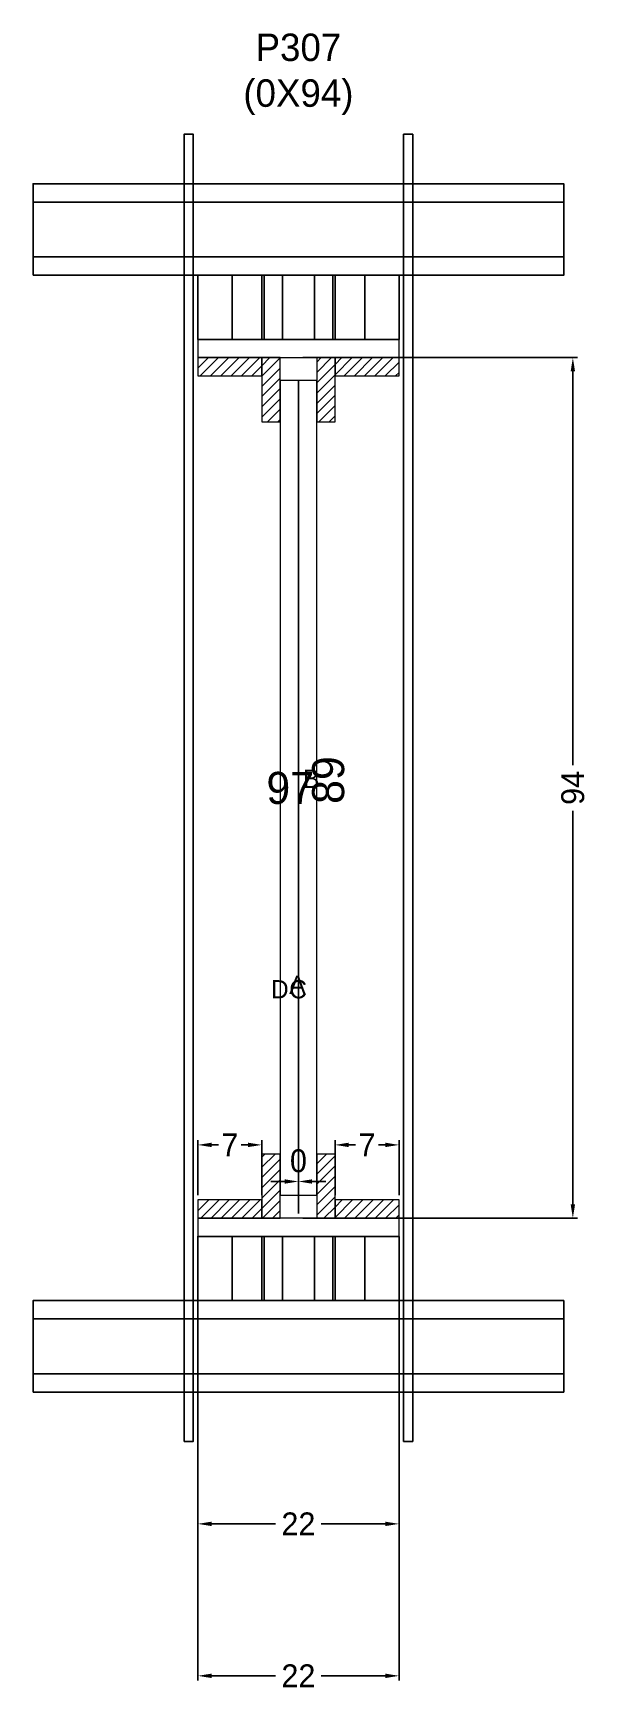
# Model space of a CAD drawing. Header units: centimetres. Extents: x -58 to 63, y -57 to 305.
import ezdxf

# ---------------------------------------------------------------- set-up
doc = ezdxf.new("R2010")
doc.units = ezdxf.units.CM
for name, color, linetype in [('CHAPA', 140, 'Continuous'), ('COTA', 241, 'Continuous'), ('Hachura', 251, 'Continuous'), ('Madeira', 30, 'Continuous'), ('NOMENCLATURA', 7, 'Continuous'), ('Painéis', 200, 'Continuous'), ('Perfil Metálico', 150, 'Continuous'), ('SARRAFO', 251, 'Continuous'), ('TEXTO_GERAL', 7, 'Continuous')]:
    doc.layers.add(name, color=color, linetype=linetype)
doc.dimstyles.new('cotax2', dxfattribs={"dimtxt": 2.5, "dimasz": 1.5, "dimexe": 0.5, "dimexo": 0.5, "dimgap": 0.5, "dimtad": 1, "dimcen": 2.5, "dimazin": 3, "dimtfac": 1, "dimtmove": 0, "dimatfit": 3})
pattern_1 = [(45, (0, 0), (-1.122532, 1.122532), [])]

# ---------------------------------------------------------------- blocks, each defined once
blk = doc.blocks.new('_CLOSEDFILLED')
at = {"color": 0, "linetype": 'BYBLOCK'}
blk.add_solid([(-1, 0.16), (0, 0), (-1, -0.16)], dxfattribs=at)
blk = doc.blocks.new('*D1')
for p, q in [((-22, 41), (-22, -55)), ((22, 41), (22, -55)), ((-19, -54), (-5, -54)), ((5, -54), (19, -54))]:
    blk.add_line(p, q)
at = {"layer": 'Defpoints'}
for p in [(-22, 42), (22, 42), (-22, -54)]:
    blk.add_point(p, dxfattribs=at)
at = {"layer": 'COTA', "xscale": 3, "yscale": 3, "rotation": 180}
blk.add_blockref('_CLOSEDFILLED', (-22, -54), dxfattribs=at)
at = {"layer": 'COTA', "xscale": 3, "yscale": 3}
blk.add_blockref('_CLOSEDFILLED', (22, -54), dxfattribs=at)
at = {"layer": 'COTA', "insert": (0, -54), "char_height": 5, "attachment_point": 5}
blk.add_mtext('22', dxfattribs=at)
blk = doc.blocks.new('*D2')
for p, q in [((0, 47), (0, 55)), ((0, 47), (0, 55)), ((-3, 54), (-6, 54)), ((0, 54), (0, 54)), ((3, 54), (6, 54))]:
    blk.add_line(p, q)
at = {"layer": 'Defpoints'}
for p in [(0, 54), (0, 46), (0, 46)]:
    blk.add_point(p, dxfattribs=at)
at = {"layer": 'COTA', "xscale": 3, "yscale": 3}
blk.add_blockref('_CLOSEDFILLED', (0, 54), dxfattribs=at)
at = {"layer": 'COTA', "xscale": 3, "yscale": 3, "rotation": 180}
blk.add_blockref('_CLOSEDFILLED', (0, 54), dxfattribs=at)
at = {"layer": 'COTA', "insert": (0, 58.5), "char_height": 5, "attachment_point": 5}
blk.add_mtext('0', dxfattribs=at)
blk = doc.blocks.new('*D3')
for p, q in [((1, 234), (61, 234)), ((60, 145), (60, 231)), ((60, 49), (60, 135)), ((1, 46), (61, 46))]:
    blk.add_line(p, q)
at = {"layer": 'Defpoints'}
for p in [(0, 234), (0, 46), (60, 46)]:
    blk.add_point(p, dxfattribs=at)
at = {"layer": 'COTA', "xscale": 3, "yscale": 3}
for p, rotation in [((60, 234), 90), ((60, 46), -90.00000000000001)]:
    blk.add_blockref('_CLOSEDFILLED', p, dxfattribs=dict(at, rotation=rotation))
at = {"layer": 'COTA', "insert": (60, 140), "char_height": 5, "attachment_point": 5, "rotation": 90}
blk.add_mtext('94', dxfattribs=at)
blk = doc.blocks.new('*D4')
for p, q in [((-22, 51), (-22, 63)), ((-19, 62), (-17.5, 62)), ((-12.5, 62), (-11, 62)), ((-8, 51), (-8, 63))]:
    blk.add_line(p, q)
at = {"layer": 'Defpoints'}
for p in [(-22, 62), (-22, 50), (-8, 50)]:
    blk.add_point(p, dxfattribs=at)
at = {"layer": 'COTA', "xscale": 3, "yscale": 3, "rotation": 180}
blk.add_blockref('_CLOSEDFILLED', (-22, 62), dxfattribs=at)
at = {"layer": 'COTA', "xscale": 3, "yscale": 3}
blk.add_blockref('_CLOSEDFILLED', (-8, 62), dxfattribs=at)
at = {"layer": 'COTA', "insert": (-15, 62), "char_height": 5, "attachment_point": 5}
blk.add_mtext('7', dxfattribs=at)
blk = doc.blocks.new('*D5')
for p, q in [((8, 51), (8, 63)), ((11, 62), (12.5, 62)), ((17.5, 62), (19, 62)), ((22, 51), (22, 63))]:
    blk.add_line(p, q)
at = {"layer": 'Defpoints'}
for p in [(8, 62), (8, 50), (22, 50)]:
    blk.add_point(p, dxfattribs=at)
at = {"layer": 'COTA', "xscale": 3, "yscale": 3, "rotation": 180}
blk.add_blockref('_CLOSEDFILLED', (8, 62), dxfattribs=at)
at = {"layer": 'COTA', "xscale": 3, "yscale": 3}
blk.add_blockref('_CLOSEDFILLED', (22, 62), dxfattribs=at)
at = {"layer": 'COTA', "insert": (15, 62), "char_height": 5, "attachment_point": 5}
blk.add_mtext('7', dxfattribs=at)
blk = doc.blocks.new('*D6')
for p, q in [((-22, 8.2), (-22, -21.8)), ((22, 8.2), (22, -21.8)), ((-19, -20.8), (-5, -20.8)), ((5, -20.8), (19, -20.8))]:
    blk.add_line(p, q)
at = {"layer": 'Defpoints'}
for p in [(-22, 9.2), (22, 9.2), (-22, -20.8)]:
    blk.add_point(p, dxfattribs=at)
at = {"layer": 'COTA', "xscale": 3, "yscale": 3, "rotation": 180}
blk.add_blockref('_CLOSEDFILLED', (-22, -20.8), dxfattribs=at)
at = {"layer": 'COTA', "xscale": 3, "yscale": 3}
blk.add_blockref('_CLOSEDFILLED', (22, -20.8), dxfattribs=at)
at = {"layer": 'COTA', "insert": (0, -20.8), "char_height": 5, "attachment_point": 5}
blk.add_mtext('22', dxfattribs=at)

msp = doc.modelspace()

# ---------------------------------------------------------------- hatches: boundary and pattern name
at = {"layer": 'Hachura'}
h = msp.add_hatch(dxfattribs=at)
h.set_pattern_fill('ANSI31')
h.set_pattern_definition(pattern_1)
h.paths.add_polyline_path([(-22, 230), (-8, 230), (-8, 234), (-22, 234)])
h = msp.add_hatch(dxfattribs=at)
h.set_pattern_fill('ANSI31')
h.set_pattern_definition(pattern_1)
h.paths.add_polyline_path([(-8, 220), (-4, 220), (-4, 234), (-8, 234)])
h = msp.add_hatch(dxfattribs=at)
h.set_pattern_fill('ANSI31')
h.set_pattern_definition(pattern_1)
h.paths.add_polyline_path([(4, 220), (8, 220), (8, 234), (4, 234)])
h = msp.add_hatch(dxfattribs=at)
h.set_pattern_fill('ANSI31')
h.set_pattern_definition(pattern_1)
h.paths.add_polyline_path([(8, 230), (22, 230), (22, 234), (8, 234)])
h = msp.add_hatch(dxfattribs=at)
h.set_pattern_fill('ANSI31')
h.set_pattern_definition(pattern_1)
h.paths.add_polyline_path([(-8, 46), (-4, 46), (-4, 60), (-8, 60)])
h = msp.add_hatch(dxfattribs=at)
h.set_pattern_fill('ANSI31')
h.set_pattern_definition(pattern_1)
h.paths.add_polyline_path([(4, 46), (8, 46), (8, 60), (4, 60)])
h = msp.add_hatch(dxfattribs=at)
h.set_pattern_fill('ANSI31')
h.set_pattern_definition(pattern_1)
h.paths.add_polyline_path([(-22, 46), (-8, 46), (-8, 50), (-22, 50)])
h = msp.add_hatch(dxfattribs=at)
h.set_pattern_fill('ANSI31')
h.set_pattern_definition(pattern_1)
h.paths.add_polyline_path([(8, 46), (22, 46), (22, 50), (8, 50)])

# ---------------------------------------------------------------- linework, layer by layer
at = {"layer": 'CHAPA', "lineweight": 18}
for points in [[(-22, 234), (22, 234), (22, 238), (-22, 238)], [(-22, 234), (22, 234), (22, 238), (-22, 238)], [(-4, 51), (0, 51), (0, 229), (-4, 229)], [(-4, 51), (0, 51), (0, 229), (-4, 229)], [(0, 51), (4, 51), (4, 229), (0, 229)], [(0, 51), (4, 51), (4, 229), (0, 229)], [(-22, 42), (22, 42), (22, 46), (-22, 46)], [(-22, 42), (22, 42), (22, 46), (-22, 46)]]:
    msp.add_lwpolyline(points, close=True, dxfattribs=at)
at = {"layer": 'Hachura'}
for points in [[(-25, -2.8), (-23, -2.8), (-23, 282.8), (-25, 282.8)], [(23, -2.8), (25, -2.8), (25, 282.8), (23, 282.8)]]:
    msp.add_lwpolyline(points, close=True, dxfattribs=at)
at = {"layer": 'Madeira', "color": 126}
for points in [[(-22, 238), (22, 238), (22, 252), (-22, 252)], [(-22, 238), (-8, 238), (-8, 252), (-22, 252)], [(-14.5, 238), (-7.5, 238), (-7.5, 252), (-14.5, 252)], [(-3.5, 238), (3.5, 238), (3.5, 252), (-3.5, 252)], [(7.5, 238), (14.5, 238), (14.5, 252), (7.5, 252)], [(8, 238), (22, 238), (22, 252), (8, 252)], [(-22, 28), (22, 28), (22, 42), (-22, 42)], [(-22, 28), (-8, 28), (-8, 42), (-22, 42)], [(-14.5, 28), (-7.5, 28), (-7.5, 42), (-14.5, 42)], [(-3.5, 28), (3.5, 28), (3.5, 42), (-3.5, 42)], [(7.5, 28), (14.5, 28), (14.5, 42), (7.5, 42)], [(8, 28), (22, 28), (22, 42), (8, 42)]]:
    msp.add_lwpolyline(points, close=True, dxfattribs=at)
at = {"layer": 'Painéis'}
msp.add_lwpolyline([(0, 51), (0, 51), (0, 229), (0, 229)], close=True, dxfattribs=at)
at = {"layer": 'Perfil Metálico', "color": 224}
for points in [[(-58, 252), (58, 252), (58, 272), (-58, 272)], [(-58, 256), (58, 256), (58, 268), (-58, 268)], [(-58, 8), (58, 8), (58, 28), (-58, 28)], [(-58, 12), (58, 12), (58, 24), (-58, 24)]]:
    msp.add_lwpolyline(points, close=True, dxfattribs=at)
at = {"layer": 'SARRAFO', "color": 251, "lineweight": 13}
for points in [[(-22, 230), (-8, 230), (-8, 234), (-22, 234)], [(-8, 220), (-4, 220), (-4, 234), (-8, 234)], [(4, 220), (8, 220), (8, 234), (4, 234)], [(8, 230), (22, 230), (22, 234), (8, 234)], [(-8, 46), (-4, 46), (-4, 60), (-8, 60)], [(4, 46), (8, 46), (8, 60), (4, 60)], [(-22, 46), (-8, 46), (-8, 50), (-22, 50)], [(8, 46), (22, 46), (22, 50), (8, 50)]]:
    msp.add_lwpolyline(points, close=True, dxfattribs=at)

# ---------------------------------------------------------------- texts
at = {"layer": 'COTA'}
msp.add_text('89', height=7, rotation=90, dxfattribs=at).set_placement((10, 136.5))
msp.add_text('97', height=7, dxfattribs=at).set_placement((-7, 136.5))
at = {"layer": 'NOMENCLATURA', "insert": (0, 287), "char_height": 6, "attachment_point": 8}
msp.add_mtext('P307\\P(0X94)', dxfattribs=at)
at = {"layer": 'TEXTO_GERAL'}
for s, p in [('B', (1, 140)), ('D', (-6, 94)), ('A', (-2, 95)), ('C', (-2, 94))]:
    msp.add_text(s, height=4, dxfattribs=at).set_placement(p)

# ---------------------------------------------------------------- dimensions: what is measured, and where the dimension line sits
at = {"layer": 'COTA'}
dim = msp.add_linear_dim(base=(60, 46), p1=(0, 46), p2=(0, 234), angle=90, dimstyle='cotax2', dxfattribs=at)
dim.commit()
dim.dimension.update_dxf_attribs({"geometry": '*D3', "text_midpoint": (60, 140)})
for base, p1, p2, picture, middle in [((-22, 62), (-22, 50), (-8, 50), '*D4', (-15, 62)), ((8, 62), (8, 50), (22, 50), '*D5', (15, 62)), ((0, 54), (0, 46), (0, 46), '*D2', (0, 58.5)), ((-22, -54), (-22, 42), (22, 42), '*D1', (0, -54)), ((-22, -20.8), (-22, 9.2), (22, 9.2), '*D6', (0, -20.8))]:
    dim = msp.add_linear_dim(base=base, p1=p1, p2=p2, dimstyle='cotax2', dxfattribs=at)
    dim.commit()
    dim.dimension.update_dxf_attribs({"geometry": picture, "text_midpoint": middle})

doc.saveas('drawing.dxf')
